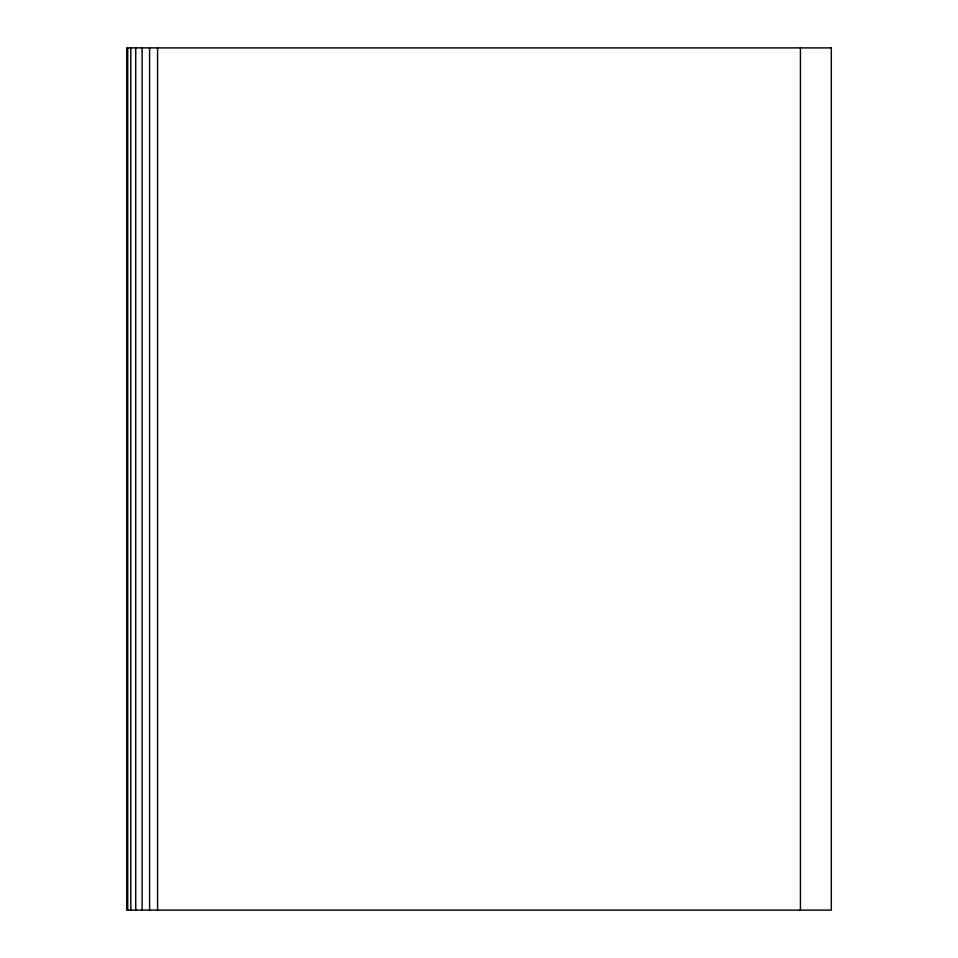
<?xml version="1.0" encoding="UTF-8"?>
<svg xmlns="http://www.w3.org/2000/svg" width="958" height="958" viewBox="0 0 958 958"><rect width="100%" height="100%" fill="white"/><g stroke="black" fill="none" stroke-linecap="round" stroke-linejoin="round"><path stroke-width="1.44" d="M800.433 47.9L800.433 910.1M157.567 47.9L157.567 910.1M149.58 47.9L149.58 910.1M142.131 47.9L142.131 910.1M135.737 47.9L135.737 910.1M130.827 47.9L130.827 910.1M127.737 47.9L127.737 910.1M831.316 47.9L126.684 47.9L126.684 910.1L831.316 910.1L831.316 47.9"/></g></svg>
